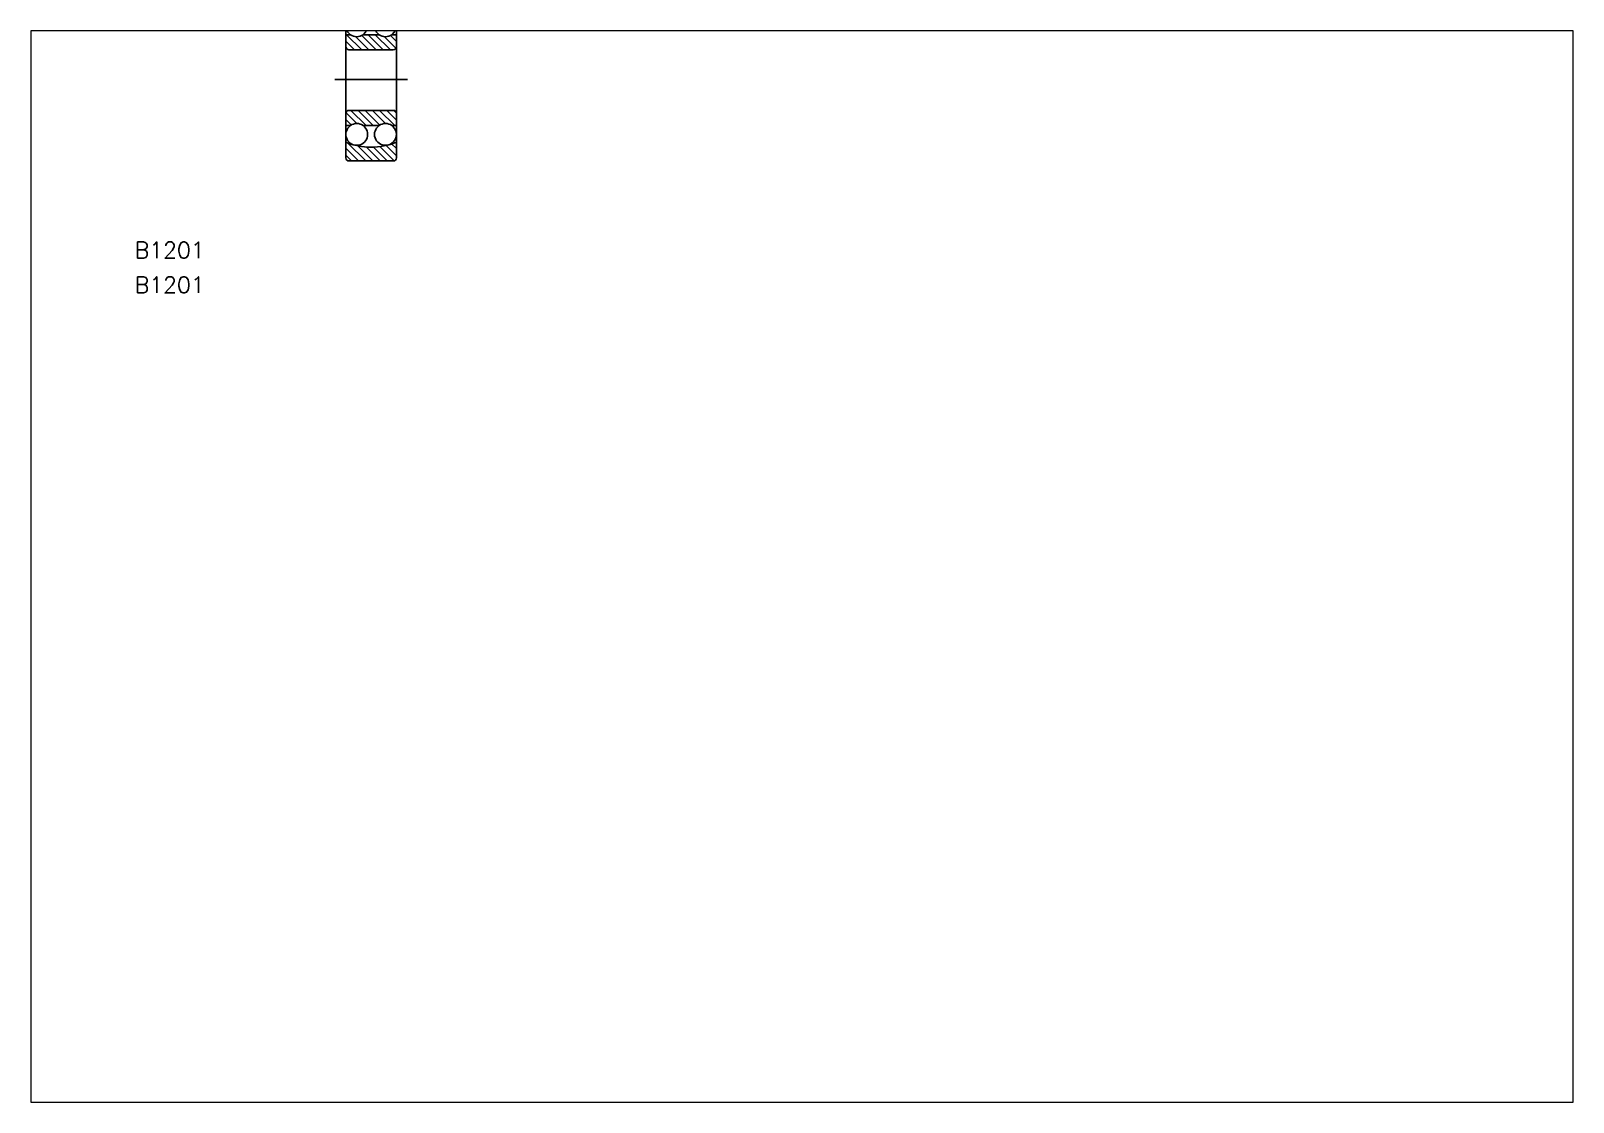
# Paper-space layout 'レイアウト1' of a CAD drawing. Extents: x 1.12 to 10.1, y 0.78 to 7.02.
# The model-space entities are those that its viewports show. They can reach past a viewport. Long polylines and large blocks are cut down to what shows.
import ezdxf

# ---------------------------------------------------------------- set-up
doc = ezdxf.new("R2010")
doc.units = 0
doc.header["$MEASUREMENT"] = 0
doc.linetypes.add('CENTER', pattern=[17.5, 13, -1.5, 1.5, -1.5])
doc.linetypes.add('CNS_SOLID', pattern=[0])
doc.layers.get('0').update_dxf_attribs({"linetype": 'CONTINUOUS'})
doc.layers.add('CENTER', color=1, linetype='CENTER')
doc.layers.add('VIS', color=7, linetype='CNS_SOLID')
doc.styles.get("Standard").update_dxf_attribs({"font": 'txt.shx', "bigfont": '@extfont2.shx'})

# ---------------------------------------------------------------- blocks, each defined once
blk = doc.blocks.new('*X2')
at = {"color": 0, "linetype": 'Continuous'}
for p, q in [((59.95, 207.34), (58.2, 209.09)), ((61.36, 207.34), (58.36, 210.34)), ((62.78, 207.34), (60.18, 209.94)), ((64.19, 207.34), (61.36, 210.17)), ((65.6, 207.34), (62.6, 210.34)), ((67.02, 207.34), (64.02, 210.34)), ((68.12, 207.65), (65.83, 209.94)), ((68.2, 208.99), (67.02, 210.17))]:
    blk.add_line(p, q, dxfattribs=at)
blk = doc.blocks.new('*X3')
at = {"color": 0, "linetype": 'Continuous'}
for p, q in [((59.27, 192.46), (58.2, 193.53)), ((60.4, 192.75), (58.22, 194.92)), ((62.22, 192.34), (59.22, 195.34)), ((63.63, 192.34), (60.63, 195.34)), ((64.94, 192.45), (62.05, 195.34)), ((66.05, 192.75), (63.46, 195.34)), ((67.88, 192.34), (64.88, 195.34)), ((68.2, 193.43), (66.29, 195.34)), ((68.19, 194.86), (67.72, 195.33))]:
    blk.add_line(p, q, dxfattribs=at)
blk = doc.blocks.new('*X5')
at = {"color": 0, "linetype": 'Continuous'}
for p, q in [((60.73, 185.34), (58.2, 187.88)), ((59.32, 185.34), (58.2, 186.46)), ((62.15, 185.34), (58.61, 188.88)), ((63.56, 185.34), (60.58, 188.32)), ((64.98, 185.34), (62.22, 188.1)), ((66.39, 185.34), (63.66, 188.07)), ((67.78, 185.37), (64.96, 188.18)), ((68.2, 186.36), (66.16, 188.4)), ((68.2, 187.78), (67.27, 188.7))]:
    blk.add_line(p, q, dxfattribs=at)

msp = doc.modelspace()

# ---------------------------------------------------------------- linework, layer by layer
at = {"color": 7, "linetype": 'Continuous'}
msp.add_line((67.6, 185.34), (58.8, 185.34), dxfattribs=at)
at = {"layer": 'CENTER', "color": 1, "linetype": 'CENTER'}
msp.add_line((56, 201.48), (70.4, 201.48), dxfattribs=at)
at = {"layer": 'VIS'}
for p, q in [((58.2, 213.64), (58.2, 210.34)), ((68.2, 213.64), (68.2, 210.34)), ((58.2, 210.34), (58.2, 207.94)), ((59.09, 210.34), (58.2, 210.34)), ((58.2, 207.94), (58.2, 194.74)), ((64.77, 210.34), (61.62, 210.34)), ((68.2, 210.34), (67.3, 210.34)), ((68.2, 207.94), (68.2, 210.34)), ((68.2, 207.94), (68.2, 194.74)), ((58.8, 207.34), (67.6, 207.34)), ((58.2, 192.34), (58.2, 194.74)), ((58.8, 195.34), (67.6, 195.34)), ((68.2, 194.74), (68.2, 192.34)), ((59.09, 192.34), (58.2, 192.34)), ((58.2, 189.04), (58.2, 192.34)), ((64.77, 192.34), (61.62, 192.34)), ((68.2, 192.34), (67.3, 192.34)), ((68.2, 189.04), (68.2, 192.34)), ((58.2, 185.94), (58.2, 189.04)), ((68.2, 189.04), (68.2, 185.94))]:
    msp.add_line(p, q, dxfattribs=at)
for centre, radius, start, end in [((60.36, 212.09), 2.16, 305.894, 234.106), ((66.04, 212.09), 2.16, 305.894, 234.106), ((58.8, 207.94), 0.6, 180, 270), ((60.36, 212.09), 2.16, 234.106, 305.894), ((66.04, 212.09), 2.16, 234.106, 305.894), ((67.6, 207.94), 0.6, 270, 0), ((58.8, 194.74), 0.6, 90, 180), ((60.36, 190.59), 2.16, 54.106, 125.894), ((66.04, 190.59), 2.16, 54.106, 125.894), ((67.6, 194.74), 0.6, 0, 90), ((60.36, 190.59), 2.16, 125.894, 54.106), ((66.04, 190.59), 2.16, 125.894, 54.106), ((63.2, 201.34), 13.28, 247.8781, 292.1219), ((58.8, 185.94), 0.6, 180, 270), ((67.6, 185.94), 0.6, 270, 0)]:
    msp.add_arc(centre, radius, start, end, dxfattribs=at)

# ---------------------------------------------------------------- block references
at = {"color": 3, "linetype": 'Continuous'}
for name in ['*X2', '*X3', '*X5']:
    msp.add_blockref(name, (0, 0), dxfattribs=at)

# ---------------------------------------------------------------- texts
at = {"color": 7, "linetype": 'Continuous'}
for p in [(16.4, 166.08), (16.4, 159.18)]:
    msp.add_text('B1201', height=3.2, dxfattribs=at).set_placement(p)

psp = doc.layouts.new('レイアウト1')

# ---------------------------------------------------------------- viewports
at = {"layer": '0', "color": 7, "linetype": 'Continuous', "view_target_point": (148.5, 105)}
psp.add_viewport(center=(5.6137, 3.9021), size=(8.982, 6.243333), view_center_point=(0, 0), view_height=212.214411, dxfattribs=at)

doc.saveas('drawing.dxf')
